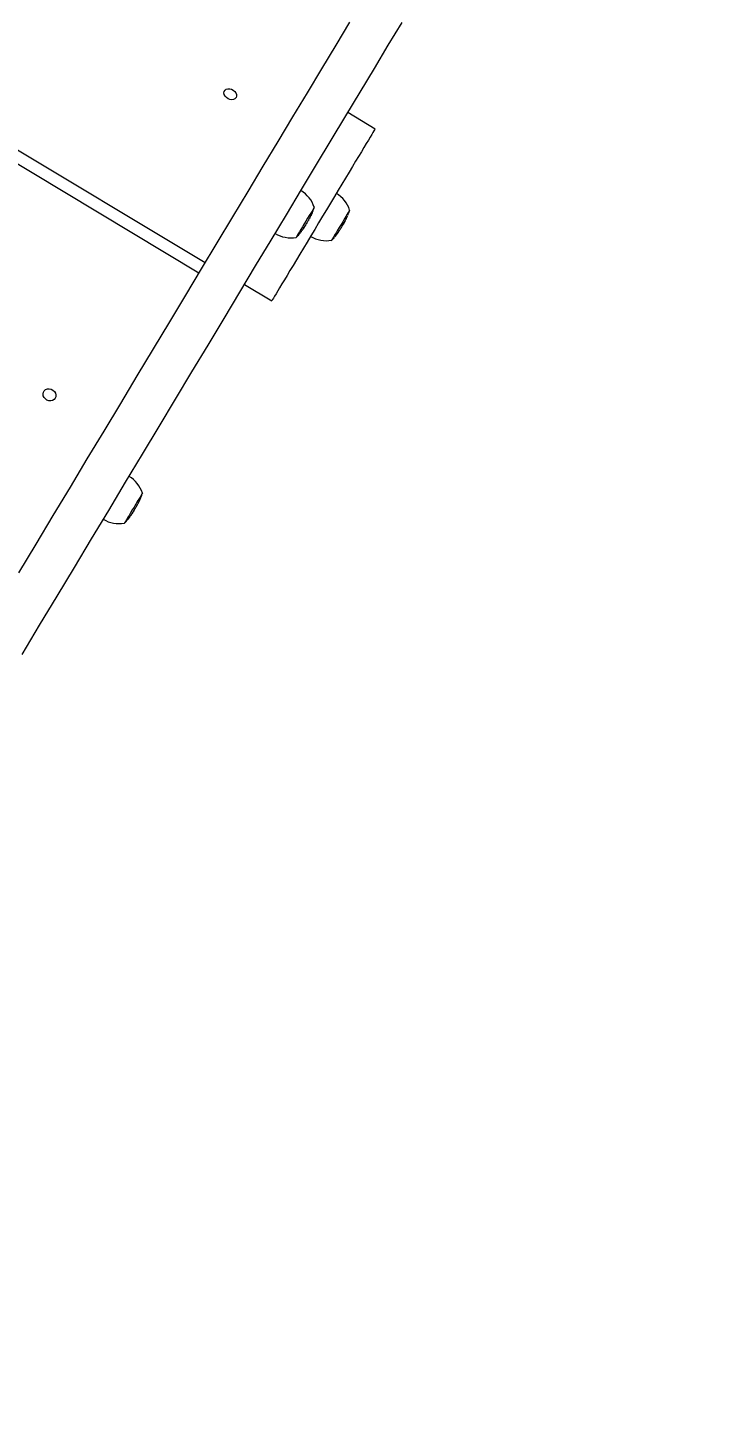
# Model space of a CAD drawing. Header units: millimetres. Extents: x -10374 to 11119, y -8221 to 9433.
# Drawn here: x -2920 to -2510, y 103 to 928 of the extents above; entities that cross this region are included whole.
import ezdxf

# ---------------------------------------------------------------- set-up
doc = ezdxf.new("R2010")
doc.units = ezdxf.units.MM
for name, color, linetype in [('DIKOM_ОБЪЕКТ', 7, 'Continuous'), ('DIKOM_РАЗМЕР_ЗОНА', 7, 'Continuous'), ('DIKOM_РАЗМЕР_ОБЪЕКТА', 7, 'Continuous')]:
    doc.layers.add(name, color=color, linetype=linetype)
doc.styles.add('style1', font='arial.ttf', dxfattribs={"width": 0.8})
doc.dimstyles.new('1-50', dxfattribs={"dimtxt": 300, "dimasz": 200, "dimexe": 100, "dimexo": 0, "dimgap": 100, "dimtad": 0, "dimdec": 0, "dimtxsty": 'style1', "dimcen": 0, "dimclrd": 7, "dimclre": 7, "dimadec": 1, "dimazin": 2, "dimtfac": 1, "dimtdec": 0, "dimtmove": 1, "dimatfit": 3, "dimfxl": 0, "dimlwd": 25, "dimlwe": 18, "dimarcsym": 0})

# ---------------------------------------------------------------- blocks, each defined once
blk = doc.blocks.new('*D16')
at = {"layer": 'Defpoints', "color": 0, "transparency": 16777216}
for p in [(-9045.1, 5161.67), (3694.49, 5161.67), (1813.16, -6719.94)]:
    blk.add_point(p, dxfattribs=at)
at = {"layer": 'DIKOM_РАЗМЕР_ОБЪЕКТА', "color": 7, "lineweight": 18, "transparency": 16777216}
for p, q in [((3694.49, 5161.67), (-9145.1, 5161.67)), ((1813.16, -6719.94), (-9145.1, -6719.94))]:
    blk.add_line(p, q, dxfattribs=at)
at = {"layer": 'DIKOM_РАЗМЕР_ОБЪЕКТА', "color": 7, "lineweight": 25, "transparency": 16777216}
for p, q in [((-9045.1, 4961.67), (-9045.1, -0.45)), ((-9045.1, -6519.94), (-9045.1, -1080.23))]:
    blk.add_line(p, q, dxfattribs=at)
at = {"layer": 'DIKOM_РАЗМЕР_ОБЪЕКТА', "color": 7, "transparency": 16777216}
for points in [[(-9078.43, 4961.67), (-9011.76, 4961.67), (-9045.1, 5161.67)], [(-9078.43, -6519.94), (-9011.76, -6519.94), (-9045.1, -6719.94)]]:
    blk.add_solid(points, dxfattribs=at)
at = {"layer": 'DIKOM_РАЗМЕР_ОБЪЕКТА', "color": 0, "transparency": 16777216, "insert": (-9045.1, -540.34), "char_height": 300, "attachment_point": 5, "rotation": 90, "style": 'style1'}
blk.add_mtext('11900', dxfattribs=at)
blk = doc.blocks.new('*D15')
at = {"layer": 'Defpoints', "color": 0, "transparency": 16777216}
for p in [(-5227.87, 8308.78), (9119.43, -1150.4), (-5227.87, -1991.82)]:
    blk.add_point(p, dxfattribs=at)
at = {"layer": 'DIKOM_РАЗМЕР_ОБЪЕКТА', "color": 7, "lineweight": 18, "transparency": 16777216}
for p, q in [((-5227.87, -1991.82), (-5227.87, 8408.78)), ((9119.43, -1150.4), (9119.43, 8408.78))]:
    blk.add_line(p, q, dxfattribs=at)
at = {"layer": 'DIKOM_РАЗМЕР_ОБЪЕКТА', "color": 7, "lineweight": 25, "transparency": 16777216}
for p, q in [((-5027.87, 8308.78), (187.44, 8308.78)), ((8919.43, 8308.78), (1267.22, 8308.78))]:
    blk.add_line(p, q, dxfattribs=at)
at = {"layer": 'DIKOM_РАЗМЕР_ОБЪЕКТА', "color": 7, "transparency": 16777216}
for points in [[(-5027.87, 8342.11), (-5027.87, 8275.44), (-5227.87, 8308.78)], [(8919.43, 8342.11), (8919.43, 8275.44), (9119.43, 8308.78)]]:
    blk.add_solid(points, dxfattribs=at)
at = {"layer": 'DIKOM_РАЗМЕР_ОБЪЕКТА', "color": 0, "transparency": 16777216, "insert": (727.33, 8308.78), "char_height": 300, "attachment_point": 5, "style": 'style1'}
blk.add_mtext('14350', dxfattribs=at)
blk = doc.blocks.new('*D14')
at = {"layer": 'Defpoints', "color": 0, "transparency": 16777216}
for p in [(-7515.85, 9236.32), (11119.43, -1423.4), (-7515.85, -2401.58)]:
    blk.add_point(p, dxfattribs=at)
at = {"layer": 'DIKOM_РАЗМЕР_ЗОНА', "color": 7, "lineweight": 18, "transparency": 16777216}
for p, q in [((-7515.85, -2401.58), (-7515.85, 9336.32)), ((11119.43, -1423.4), (11119.43, 9336.32))]:
    blk.add_line(p, q, dxfattribs=at)
at = {"layer": 'DIKOM_РАЗМЕР_ЗОНА', "color": 7, "lineweight": 25, "transparency": 16777216}
for p, q in [((-7315.85, 9236.32), (77.56, 9236.32)), ((10919.43, 9236.32), (1157.34, 9236.32))]:
    blk.add_line(p, q, dxfattribs=at)
at = {"layer": 'DIKOM_РАЗМЕР_ЗОНА', "color": 7, "transparency": 16777216}
for points in [[(-7315.85, 9269.65), (-7315.85, 9202.98), (-7515.85, 9236.32)], [(10919.43, 9269.65), (10919.43, 9202.98), (11119.43, 9236.32)]]:
    blk.add_solid(points, dxfattribs=at)
at = {"layer": 'DIKOM_РАЗМЕР_ЗОНА', "color": 0, "transparency": 16777216, "insert": (617.45, 9236.32), "char_height": 300, "attachment_point": 5, "style": 'style1'}
blk.add_mtext('18650', dxfattribs=at)
blk = doc.blocks.new('*D13')
at = {"layer": 'Defpoints', "color": 0, "transparency": 16777216}
for p in [(-10176.97, 7112.81), (3082.33, 7112.81), (2015.48, -8221.4)]:
    blk.add_point(p, dxfattribs=at)
at = {"layer": 'DIKOM_РАЗМЕР_ЗОНА', "color": 7, "lineweight": 18, "transparency": 16777216}
for p, q in [((3082.33, 7112.81), (-10276.97, 7112.81)), ((2015.48, -8221.4), (-10276.97, -8221.4))]:
    blk.add_line(p, q, dxfattribs=at)
at = {"layer": 'DIKOM_РАЗМЕР_ЗОНА', "color": 7, "lineweight": 25, "transparency": 16777216}
for p, q in [((-10176.97, 6912.81), (-10176.97, -14.41)), ((-10176.97, -8021.4), (-10176.97, -1094.19))]:
    blk.add_line(p, q, dxfattribs=at)
at = {"layer": 'DIKOM_РАЗМЕР_ЗОНА', "color": 7, "transparency": 16777216}
for points in [[(-10210.3, 6912.81), (-10143.64, 6912.81), (-10176.97, 7112.81)], [(-10210.3, -8021.4), (-10143.64, -8021.4), (-10176.97, -8221.4)]]:
    blk.add_solid(points, dxfattribs=at)
at = {"layer": 'DIKOM_РАЗМЕР_ЗОНА', "color": 0, "transparency": 16777216, "insert": (-10176.97, -554.3), "char_height": 300, "attachment_point": 5, "rotation": 90, "style": 'style1'}
blk.add_mtext('15300', dxfattribs=at)

msp = doc.modelspace()

# ---------------------------------------------------------------- linework, layer by layer
at = {"layer": 'DIKOM_ОБЪЕКТ', "color": 7, "linetype": 'Continuous', "lineweight": 15}
for p, q in [((-3042.95, 925.13), (-2813.66, 787.35)), ((-2817.47, 781.01), (-3046.76, 918.78)), ((-2711.87, 867.35), (-2728.2, 877.16)), ((-2749.58, 817.03), (-2749.56, 817.02)), ((-2752.92, 810.67), (-2753, 810.54)), ((-2752.69, 811.06), (-2752.57, 811.26)), ((-2752.03, 812.15), (-2751.95, 812.29)), ((-2751.95, 812.29), (-2751.68, 812.75)), ((-2751.65, 812.8), (-2751.68, 812.76)), ((-2750.32, 815.31), (-2750.31, 815.32)), ((-2750.31, 815.32), (-2750.27, 815.39)), ((-2731.25, 809.76), (-2731.52, 809.3)), ((-2729.34, 813.17), (-2729.25, 813.34)), ((-2729.1, 813.63), (-2729.16, 813.52)), ((-2729.09, 813.66), (-2729.1, 813.64)), ((-2729.1, 813.64), (-2729.1, 813.63)), ((-2728.95, 813.96), (-2728.93, 814.02)), ((-2757.25, 804.44), (-2757.3, 804.37)), ((-2757.01, 804.73), (-2756.95, 804.8)), ((-2756.53, 805.35), (-2756.38, 805.52)), ((-2756.1, 805.88), (-2755.84, 806.25)), ((-2755.44, 806.77), (-2755.51, 806.68)), ((-2755.39, 806.85), (-2755.41, 806.8)), ((-2755.25, 807.04), (-2755.18, 807.14)), ((-2735.62, 803.24), (-2735.94, 802.85)), ((-2735.32, 803.81), (-2735.29, 803.79)), ((-2733.95, 805.49), (-2733.98, 805.44)), ((-2732.67, 807.4), (-2732.74, 807.29)), ((-2732.28, 808.05), (-2732.37, 807.89)), ((-2790, 774.3), (-2773.68, 764.49)), ((-2858.61, 635.28), (-2858.42, 635.4)), ((-2858.42, 635.4), (-2858.41, 635.41)), ((-2855.55, 639.88), (-2855.59, 639.8)), ((-2855.28, 640.31), (-2855.22, 640.42)), ((-2854.16, 642.24), (-2854.28, 642.04)), ((-2853.87, 642.78), (-2853.78, 642.94)), ((-2853.58, 643.33), (-2853.65, 643.19)), ((-2859.87, 633.52), (-2859.86, 633.53)), ((-2859.63, 633.86), (-2858.88, 634.92)), ((-2858.99, 634.69), (-2859.62, 633.85)), ((-2858.81, 634.97), (-2858.81, 634.97)), ((-2858.66, 635.08), (-2858.78, 634.98))]:
    msp.add_line(p, q, dxfattribs=at)
at = {"layer": 'DIKOM_ОБЪЕКТ', "color": 7, "linetype": 'Continuous', "lineweight": 15, "flags": 128}
for points in [[(-2727.08, 931.44), (-2735.43, 917.54), (-2743.91, 903.43), (-2752.51, 889.12), (-2761.23, 874.62), (-2770.06, 859.91), (-2779.01, 845.02), (-2788.07, 829.93), (-2797.25, 814.67), (-2806.53, 799.22), (-2815.91, 783.6), (-2825.4, 767.81), (-2834.99, 751.85), (-2844.68, 735.72), (-2854.46, 719.44), (-2864.34, 703.01), (-2874.31, 686.42), (-2884.36, 669.69), (-2894.5, 652.81), (-2904.72, 635.8), (-2915.02, 618.66), (-2925.4, 601.39)], [(-2923.23, 552.57), (-2912.71, 570.09), (-2902.25, 587.48), (-2891.88, 604.75), (-2881.58, 621.9), (-2871.36, 638.91), (-2861.22, 655.78), (-2851.16, 672.51), (-2841.2, 689.1), (-2831.32, 705.54), (-2821.54, 721.82), (-2811.85, 737.94), (-2802.26, 753.9), (-2792.77, 769.69), (-2783.38, 785.32), (-2774.1, 800.76), (-2764.93, 816.03), (-2755.87, 831.11), (-2746.92, 846.01), (-2738.08, 860.71), (-2729.37, 875.22), (-2720.77, 889.53), (-2712.29, 903.63), (-2703.94, 917.53), (-2695.71, 931.22)], [(-2795.11, 886.17), (-2795.73, 885.5), (-2796.59, 885.07), (-2797.62, 884.93), (-2798.74, 885.07), (-2799.84, 885.5), (-2800.82, 886.17), (-2801.6, 887.02), (-2802.11, 887.98), (-2802.31, 888.97), (-2802.17, 889.88), (-2801.7, 890.65), (-2800.96, 891.21), (-2800, 891.5), (-2798.91, 891.5), (-2797.79, 891.21), (-2796.74, 890.66), (-2795.85, 889.89), (-2795.19, 888.97), (-2794.84, 887.99), (-2794.81, 887.03), (-2795.11, 886.17)], [(-2711.87, 867.35), (-2711.92, 867.27), (-2712.14, 866.91), (-2712.53, 866.25), (-2713.11, 865.29), (-2713.86, 864.04), (-2714.78, 862.51), (-2715.86, 860.7), (-2717.11, 858.64), (-2718.5, 856.32), (-2720.03, 853.77), (-2721.7, 850.99), (-2723.49, 848.01), (-2725.4, 844.84), (-2727.41, 841.49), (-2729.5, 838), (-2731.68, 834.38), (-2733.92, 830.66), (-2736.21, 826.84), (-2738.54, 822.96), (-2740.9, 819.04), (-2743.26, 815.1), (-2745.63, 811.17), (-2747.98, 807.26), (-2750.29, 803.41), (-2752.56, 799.62), (-2754.78, 795.94), (-2756.92, 792.37), (-2758.99, 788.94), (-2760.95, 785.67), (-2762.81, 782.57), (-2764.55, 779.67), (-2766.17, 776.98), (-2767.64, 774.53), (-2768.98, 772.31), (-2770.15, 770.35), (-2771.17, 768.66), (-2772.02, 767.25), (-2772.7, 766.12), (-2773.2, 765.28), (-2773.52, 764.74), (-2773.67, 764.5), (-2773.68, 764.49)], [(-2748.12, 820.71), (-2748.12, 820.71), (-2748.22, 820.54), (-2748.51, 820.05), (-2748.98, 819.27), (-2749.61, 818.23), (-2750.38, 816.95), (-2751.25, 815.49), (-2752.22, 813.89), (-2753.23, 812.21), (-2754.25, 810.5)], [(-2726.93, 819), (-2726.93, 818.98), (-2727.08, 818.74), (-2727.41, 818.2), (-2727.91, 817.36), (-2728.57, 816.26), (-2729.36, 814.95), (-2730.26, 813.45), (-2731.23, 811.83), (-2732.25, 810.14), (-2733.27, 808.43), (-2734.27, 806.77), (-2735.21, 805.21), (-2736.05, 803.8), (-2736.78, 802.6), (-2737.36, 801.64), (-2737.77, 800.95), (-2738, 800.57), (-2738.05, 800.48)], [(-2754.25, 810.5), (-2755.26, 808.82), (-2756.21, 807.24), (-2757.08, 805.8), (-2757.83, 804.55), (-2758.44, 803.53), (-2758.89, 802.79), (-2759.16, 802.34), (-2759.24, 802.2)], [(-2753.45, 809.79), (-2753.44, 809.8), (-2753.41, 809.87), (-2753.36, 809.94), (-2753.32, 810.01)], [(-2731.52, 809.3), (-2731.45, 809.42), (-2731.38, 809.53), (-2731.32, 809.64), (-2731.26, 809.75), (-2731.19, 809.85), (-2731.14, 809.94), (-2731.08, 810.03), (-2731.03, 810.12)], [(-2903.34, 706.05), (-2904.02, 705.26), (-2904.95, 704.73), (-2906.03, 704.5), (-2907.19, 704.58), (-2908.3, 704.99), (-2909.28, 705.66), (-2910.04, 706.56), (-2910.5, 707.59), (-2910.64, 708.67), (-2910.43, 709.7), (-2909.9, 710.59), (-2909.09, 711.25), (-2908.07, 711.64), (-2906.94, 711.71), (-2905.79, 711.47), (-2904.73, 710.92), (-2903.86, 710.12), (-2903.24, 709.15), (-2902.93, 708.08), (-2902.97, 707.02), (-2903.34, 706.05)], [(-2851, 649.48), (-2851, 649.48), (-2851.12, 649.28), (-2851.43, 648.77), (-2851.91, 647.97), (-2852.55, 646.91), (-2853.32, 645.62), (-2854.21, 644.15), (-2855.17, 642.54)], [(-2855.17, 642.54), (-2856.19, 640.85), (-2857.21, 639.15), (-2858.22, 637.47), (-2859.16, 635.9), (-2860.02, 634.47), (-2860.76, 633.23), (-2861.36, 632.24), (-2861.8, 631.51), (-2862.06, 631.09), (-2862.13, 630.97)], [(-2855.99, 639.14), (-2855.94, 639.23), (-2855.88, 639.32), (-2855.83, 639.41), (-2855.77, 639.5), (-2855.71, 639.6), (-2855.66, 639.69), (-2855.6, 639.79), (-2855.54, 639.88)]]:
    msp.add_lwpolyline(points, dxfattribs=at)
at = {"layer": 'DIKOM_ОБЪЕКТ', "color": 7, "linetype": 'Continuous', "lineweight": 15}
for centre, radius, start, end in [((-2766, 814.57), 18.68, 18.37884, 58.50907), ((-2744.8, 812.85), 18.68, 18.37884, 58.50907), ((-2787.88, 833.72), 41.84, 334.00989, 336.72075), ((-2787.88, 833.72), 41.84, 337.35335, 341.87962), ((-2766.69, 832.01), 41.84, 338.485, 341.87962), ((-2789.4, 831.2), 41.84, 326.43327, 328.00414), ((-2758.53, 812.75), 5.88, 328.17707, 329.78162), ((-2812.86, 846.25), 69.71, 328.6711, 329.30402), ((-2592.12, 714.48), 187.38, 148.90927, 149.1143), ((-2933.38, 920.51), 211.25, 328.86039, 329.14516), ((-2787.88, 833.72), 41.84, 330.62096, 331.74852), ((-2787.88, 833.72), 41.84, 332.37582, 333.34486), ((-2727.77, 805.56), 5.15, 145.63394, 152.32949), ((-2867.91, 891.21), 159.09, 328.89834, 329.01489), ((-2914.98, 920.39), 214.47, 329.05884, 329.1258), ((-2726.53, 807.78), 5.06, 148.04895, 149.74152), ((-2766.69, 832.01), 41.84, 329, 331.59886), ((-2766.69, 832.01), 41.84, 332.1932, 333.23298), ((-2766.69, 832.01), 41.84, 334.52931, 336.60108), ((-2762.21, 820.87), 18.68, 239.49093, 279.62116), ((-2789.4, 831.2), 41.84, 316.12038, 320.22987), ((-2789.4, 831.2), 41.84, 320.86365, 321.81478), ((-2789.4, 831.2), 41.84, 322.321, 322.77098), ((-2789.4, 831.2), 41.84, 323.37794, 324.26967), ((-2789.4, 831.2), 41.84, 324.89735, 325.84353), ((-2741.02, 819.15), 18.68, 239.49093, 279.62116), ((-2768.21, 829.48), 41.84, 316.12038, 319.94069), ((-2768.21, 829.48), 41.84, 324.01271, 325.51084), ((-2768.21, 829.48), 41.84, 326.15022, 327.29978), ((-2732.16, 807.84), 0.208, 145.53924, 152.14215), ((-2868.88, 643.34), 18.68, 18.37884, 58.50907), ((-2890.76, 662.49), 41.84, 332.52305, 334.32918), ((-2890.76, 662.49), 41.84, 337.78941, 341.87962), ((-2892.28, 659.97), 41.84, 324.73029, 325.8272), ((-2947.79, 693.69), 106.79, 328.82869, 329.08967), ((-2857.38, 639.77), 1.53, 322.36733, 335.70515), ((-2838.13, 630.53), 19.75, 148.17182, 149.89277), ((-2890.76, 662.49), 41.84, 329, 330.07723), ((-2890.76, 662.49), 41.84, 330.72029, 331.87862), ((-2865.09, 649.64), 18.68, 239.49093, 279.62116), ((-2892.28, 659.97), 41.84, 316.12038, 319.44573), ((-2892.28, 659.97), 41.84, 321.33791, 323.48837)]:
    msp.add_arc(centre, radius, start, end, dxfattribs=at)
for points, knots in [([(-2749.92, 816.24), (-2749.84, 816.43), (-2749.66, 816.82), (-2749.5, 817.21), (-2749.41, 817.41)], [0, 0, 0, 0, 0.489391, 1, 1, 1, 1]), ([(-2749.56, 817.02), (-2749.61, 816.9), (-2749.71, 816.66), (-2749.82, 816.43), (-2749.87, 816.32)], [0, 0, 0, 0, 0.509849, 1, 1, 1, 1]), ([(-2749.45, 817.19), (-2749.46, 817.17), (-2749.48, 817.11), (-2749.53, 817.06), (-2749.56, 817.02)], [0, 0, 0, 0, 0.314738, 1, 1, 1, 1]), ([(-2749.41, 817.41), (-2749.37, 817.45), (-2749.31, 817.51), (-2749.28, 817.59), (-2749.27, 817.62)], [0, 0, 0, 0, 0.725041, 1, 1, 1, 1]), ([(-2754.78, 807.71), (-2754.78, 807.71), (-2754.77, 807.71), (-2754.64, 807.92), (-2754.42, 808.25), (-2754.19, 808.62), (-2754.05, 808.84), (-2754, 808.92)], [0, 0, 0, 0, 0.143318, 0.390336, 0.637472, 0.874586, 1, 1, 1, 1]), ([(-2753.97, 808.96), (-2754.06, 808.81), (-2754.22, 808.55), (-2754.4, 808.27), (-2754.52, 808.09), (-2754.56, 808.03), (-2754.55, 808.04), (-2754.55, 808.04)], [0, 0, 0, 0, 0.28689, 0.489476, 0.691989, 0.944692, 1, 1, 1, 1]), ([(-2754, 808.92), (-2753.87, 809.12), (-2753.65, 809.46), (-2753.42, 809.84), (-2753.34, 809.98), (-2753.32, 810.01)], [0, 0, 0, 0, 0.497346, 0.86306, 1, 1, 1, 1]), ([(-2753.4, 809.88), (-2753.42, 809.84), (-2753.49, 809.73), (-2753.65, 809.47), (-2753.82, 809.18), (-2753.93, 809.02), (-2753.97, 808.96)], [0, 0, 0, 0, 0.19995, 0.527057, 0.826605, 1, 1, 1, 1]), ([(-2753, 810.54), (-2752.96, 810.61), (-2752.9, 810.7), (-2752.8, 810.87), (-2752.74, 810.97), (-2752.69, 811.06)], [0, 0, 0, 0, 0.444, 0.500004, 1, 1, 1, 1]), ([(-2751.76, 812.65), (-2751.72, 812.71), (-2751.64, 812.85), (-2751.57, 812.98), (-2751.53, 813.04)], [0, 0, 0, 0, 0.516365, 1, 1, 1, 1]), ([(-2751.68, 812.75), (-2751.69, 812.73), (-2751.72, 812.7), (-2751.74, 812.66), (-2751.76, 812.65)], [0, 0, 0, 0, 0.502069, 1, 1, 1, 1]), ([(-2751.53, 813.04), (-2751.5, 813.09), (-2751.45, 813.14), (-2751.42, 813.2), (-2751.42, 813.2)], [0, 0, 0, 0, 0.917778, 1, 1, 1, 1]), ([(-2751.15, 813.76), (-2751.11, 813.83), (-2751.04, 813.96), (-2750.97, 814.09), (-2750.93, 814.16)], [0, 0, 0, 0, 0.524266, 1, 1, 1, 1]), ([(-2750.96, 814.07), (-2750.99, 814.01), (-2751.03, 813.9), (-2751.11, 813.8), (-2751.15, 813.76)], [0, 0, 0, 0, 0.4999, 1, 1, 1, 1]), ([(-2750.93, 814.16), (-2750.89, 814.2), (-2750.84, 814.25), (-2750.82, 814.32), (-2750.81, 814.33)], [0, 0, 0, 0, 0.858051, 1, 1, 1, 1]), ([(-2750.51, 814.91), (-2750.52, 814.9), (-2750.53, 814.9), (-2750.43, 815.11), (-2750.32, 815.37), (-2750.14, 815.75), (-2750, 816.07), (-2749.92, 816.24)], [0, 0, 0, 0, 0.334305, 0.493553, 0.624406, 0.784847, 1, 1, 1, 1]), ([(-2750.49, 814.96), (-2750.49, 814.96), (-2750.51, 814.92), (-2750.51, 814.91), (-2750.51, 814.91)], [0, 0, 0, 0, 0.029565, 1, 1, 1, 1]), ([(-2749.87, 816.32), (-2749.94, 816.17), (-2750.04, 815.94), (-2750.17, 815.65), (-2750.27, 815.44), (-2750.32, 815.32), (-2750.31, 815.32), (-2750.31, 815.32)], [0, 0, 0, 0, 0.255866, 0.415633, 0.575673, 0.783488, 1, 1, 1, 1]), ([(-2732.67, 807.41), (-2732.34, 807.95), (-2731.97, 808.55), (-2731.61, 809.16), (-2731.57, 809.23)], [0, 0, 0, 0, 0.896931, 1, 1, 1, 1]), ([(-2731.57, 809.23), (-2731.52, 809.32), (-2731.41, 809.49), (-2731.3, 809.67), (-2731.25, 809.76)], [0, 0, 0, 0, 0.500042, 1, 1, 1, 1]), ([(-2731.03, 810.12), (-2730.96, 810.23), (-2730.82, 810.47), (-2730.55, 810.93), (-2730.38, 811.24), (-2730.29, 811.4)], [0, 0, 0, 0, 0.327577, 0.659178, 1, 1, 1, 1]), ([(-2730.33, 811.32), (-2730.41, 811.19), (-2730.55, 810.94), (-2730.74, 810.6), (-2730.87, 810.39), (-2730.91, 810.32), (-2730.91, 810.31)], [0, 0, 0, 0, 0.358508, 0.660877, 0.963571, 1, 1, 1, 1]), ([(-2729.89, 812.11), (-2729.88, 812.11), (-2729.87, 812.13), (-2729.93, 812.04), (-2730.04, 811.84), (-2730.18, 811.57), (-2730.29, 811.39), (-2730.33, 811.32)], [0, 0, 0, 0, 0.103205, 0.346808, 0.590281, 0.841291, 1, 1, 1, 1]), ([(-2730.29, 811.4), (-2730.19, 811.57), (-2730.01, 811.89), (-2729.82, 812.24), (-2729.7, 812.45), (-2729.69, 812.48), (-2729.68, 812.49)], [0, 0, 0, 0, 0.312446, 0.572527, 0.832142, 1, 1, 1, 1]), ([(-2729.25, 813.34), (-2729.2, 813.45), (-2729.1, 813.65), (-2729, 813.86), (-2728.95, 813.96)], [0, 0, 0, 0, 0.512641, 1, 1, 1, 1]), ([(-2728.13, 815.77), (-2728.09, 815.86), (-2728.01, 816.05), (-2727.94, 816.24), (-2727.89, 816.34)], [0, 0, 0, 0, 0.456003, 1, 1, 1, 1]), ([(-2757.3, 804.37), (-2757.24, 804.44), (-2757.15, 804.56), (-2757.05, 804.67), (-2757.01, 804.73)], [0, 0, 0, 0, 0.562872, 1, 1, 1, 1]), ([(-2756.38, 805.52), (-2756.33, 805.58), (-2756.24, 805.7), (-2756.15, 805.82), (-2756.1, 805.88)], [0, 0, 0, 0, 0.501053, 1, 1, 1, 1]), ([(-2756.22, 805.71), (-2756.23, 805.69), (-2756.25, 805.67), (-2756.28, 805.63), (-2756.29, 805.62), (-2756.3, 805.61)], [0, 0, 0, 0, 0.499895, 0.749827, 1, 1, 1, 1]), ([(-2756.08, 805.89), (-2756.11, 805.86), (-2756.14, 805.81), (-2756.19, 805.76), (-2756.21, 805.73), (-2756.22, 805.72)], [0, 0, 0, 0, 0.499676, 0.749886, 1, 1, 1, 1]), ([(-2756.22, 805.72), (-2756.22, 805.72), (-2756.22, 805.72), (-2756.22, 805.71), (-2756.22, 805.71)], [0, 0, 0, 0, 0.530518, 1, 1, 1, 1]), ([(-2755.51, 806.68), (-2755.47, 806.73), (-2755.38, 806.86), (-2755.3, 806.98), (-2755.25, 807.04)], [0, 0, 0, 0, 0.477255, 1, 1, 1, 1]), ([(-2735.94, 802.85), (-2735.86, 802.95), (-2735.7, 803.17), (-2735.59, 803.41), (-2735.54, 803.53)], [0, 0, 0, 0, 0.499863, 1, 1, 1, 1]), ([(-2735.6, 803.27), (-2735.52, 803.37), (-2735.36, 803.56), (-2735.21, 803.76), (-2735.13, 803.86)], [0, 0, 0, 0, 0.510289, 1, 1, 1, 1]), ([(-2735.29, 803.79), (-2735.34, 803.7), (-2735.42, 803.52), (-2735.54, 803.35), (-2735.6, 803.27)], [0, 0, 0, 0, 0.500095, 1, 1, 1, 1]), ([(-2735.54, 803.53), (-2735.41, 803.69), (-2735.16, 804), (-2734.91, 804.31), (-2734.79, 804.46)], [0, 0, 0, 0, 0.512396, 1, 1, 1, 1]), ([(-2734.83, 804.37), (-2734.91, 804.28), (-2735.06, 804.08), (-2735.21, 803.89), (-2735.29, 803.79)], [0, 0, 0, 0, 0.488106, 1, 1, 1, 1]), ([(-2735.13, 803.86), (-2735.04, 803.98), (-2734.88, 804.18), (-2734.67, 804.47), (-2734.5, 804.7), (-2734.34, 804.92), (-2734.27, 805.03), (-2734.24, 805.07), (-2734.24, 805.08)], [0, 0, 0, 0, 0.219781, 0.356796, 0.494279, 0.672754, 0.937378, 1, 1, 1, 1]), ([(-2734.24, 805.08), (-2734.22, 805.12), (-2734.19, 805.17), (-2734.25, 805.11), (-2734.35, 804.99), (-2734.5, 804.8), (-2734.67, 804.58), (-2734.79, 804.43), (-2734.83, 804.37)], [0, 0, 0, 0, 0.278661, 0.44664, 0.583116, 0.720512, 0.89554, 1, 1, 1, 1]), ([(-2734.79, 804.46), (-2734.67, 804.62), (-2734.47, 804.88), (-2734.22, 805.2), (-2734.06, 805.4), (-2733.96, 805.51), (-2733.96, 805.5), (-2733.96, 805.49)], [0, 0, 0, 0, 0.272253, 0.450569, 0.629107, 0.863935, 1, 1, 1, 1]), ([(-2733.98, 805.44), (-2734.03, 805.36), (-2734.11, 805.24), (-2734.34, 804.92), (-2734.49, 804.7), (-2734.59, 804.57), (-2734.62, 804.54)], [0, 0, 0, 0, 0.498368, 0.735711, 0.930939, 1, 1, 1, 1]), ([(-2733.73, 805.79), (-2733.68, 805.86), (-2733.56, 806.03), (-2733.47, 806.22), (-2733.42, 806.34)], [0, 0, 0, 0, 0.369573, 1, 1, 1, 1]), ([(-2733.17, 806.7), (-2733.22, 806.58), (-2733.31, 806.4), (-2733.43, 806.24), (-2733.47, 806.18)], [0, 0, 0, 0, 0.65522, 1, 1, 1, 1]), ([(-2733.42, 806.34), (-2733.38, 806.4), (-2733.29, 806.52), (-2733.21, 806.64), (-2733.17, 806.7)], [0, 0, 0, 0, 0.475862, 1, 1, 1, 1]), ([(-2733, 806.88), (-2732.97, 806.93), (-2732.87, 807.08), (-2732.79, 807.25), (-2732.73, 807.37)], [0, 0, 0, 0, 0.294929, 1, 1, 1, 1]), ([(-2732.73, 807.37), (-2732.69, 807.43), (-2732.61, 807.55), (-2732.53, 807.68), (-2732.49, 807.74)], [0, 0, 0, 0, 0.483162, 1, 1, 1, 1]), ([(-2732.49, 807.74), (-2732.52, 807.68), (-2732.57, 807.57), (-2732.64, 807.46), (-2732.67, 807.41)], [0, 0, 0, 0, 0.498563, 1, 1, 1, 1]), ([(-2853.06, 644.37), (-2853.05, 644.39), (-2852.98, 644.53), (-2852.81, 644.88), (-2852.67, 645.19), (-2852.59, 645.37)], [0, 0, 0, 0, 0.071931, 0.468664, 1, 1, 1, 1]), ([(-2852.59, 645.37), (-2852.51, 645.55), (-2852.34, 645.93), (-2852.19, 646.31), (-2852.1, 646.5)], [0, 0, 0, 0, 0.489444, 1, 1, 1, 1]), ([(-2858.88, 634.92), (-2858.84, 634.98), (-2858.75, 635.1), (-2858.65, 635.22), (-2858.61, 635.28)], [0, 0, 0, 0, 0.502341, 1, 1, 1, 1]), ([(-2858.41, 635.41), (-2858.34, 635.51), (-2858.2, 635.71), (-2858.09, 635.94), (-2858.03, 636.05)], [0, 0, 0, 0, 0.500089, 1, 1, 1, 1]), ([(-2857.78, 636.41), (-2857.84, 636.28), (-2857.95, 636.07), (-2858.08, 635.88), (-2858.13, 635.81)], [0, 0, 0, 0, 0.629987, 1, 1, 1, 1]), ([(-2858.03, 636.05), (-2857.99, 636.11), (-2857.91, 636.23), (-2857.82, 636.35), (-2857.78, 636.41)], [0, 0, 0, 0, 0.476896, 1, 1, 1, 1]), ([(-2857.67, 636.47), (-2857.68, 636.45), (-2857.71, 636.4), (-2857.68, 636.46), (-2857.66, 636.49)], [0, 0, 0, 0, 0.362084, 1, 1, 1, 1]), ([(-2857.66, 636.49), (-2857.61, 636.57), (-2857.53, 636.71), (-2857.26, 637.13), (-2856.99, 637.56), (-2856.74, 637.95), (-2856.6, 638.17), (-2856.55, 638.25)], [0, 0, 0, 0, 0.303355, 0.504303, 0.705239, 0.89813, 1, 1, 1, 1]), ([(-2857.41, 636.86), (-2857.44, 636.82), (-2857.47, 636.76), (-2857.43, 636.82), (-2857.42, 636.83)], [0, 0, 0, 0, 0.837047, 1, 1, 1, 1]), ([(-2856.59, 638.16), (-2856.69, 638.01), (-2856.85, 637.75), (-2857.07, 637.4), (-2857.24, 637.13), (-2857.35, 636.95), (-2857.39, 636.89), (-2857.41, 636.86)], [0, 0, 0, 0, 0.256099, 0.437109, 0.6178, 0.84353, 1, 1, 1, 1]), ([(-2856.12, 638.92), (-2856.14, 638.89), (-2856.17, 638.84), (-2856.3, 638.62), (-2856.45, 638.38), (-2856.56, 638.22), (-2856.59, 638.16)], [0, 0, 0, 0, 0.289534, 0.580136, 0.845962, 1, 1, 1, 1]), ([(-2856.55, 638.25), (-2856.43, 638.43), (-2856.23, 638.75), (-2856.04, 639.05), (-2856, 639.13), (-2855.98, 639.15)], [0, 0, 0, 0, 0.493784, 0.857125, 1, 1, 1, 1]), ([(-2855.59, 639.8), (-2855.54, 639.88), (-2855.49, 639.96), (-2855.39, 640.13), (-2855.33, 640.23), (-2855.28, 640.31)], [0, 0, 0, 0, 0.443891, 0.500376, 1, 1, 1, 1]), ([(-2854.52, 641.59), (-2854.5, 641.64), (-2854.45, 641.72), (-2854.4, 641.82), (-2854.38, 641.86)], [0, 0, 0, 0, 0.5021, 1, 1, 1, 1]), ([(-2854.38, 641.86), (-2854.34, 641.93), (-2854.27, 642.05), (-2854.19, 642.18), (-2854.16, 642.24)], [0, 0, 0, 0, 0.516045, 1, 1, 1, 1]), ([(-2853.78, 642.94), (-2853.75, 643.01), (-2853.68, 643.14), (-2853.61, 643.27), (-2853.58, 643.33)], [0, 0, 0, 0, 0.524006, 1, 1, 1, 1]), ([(-2860.24, 633.07), (-2860.15, 633.18), (-2859.97, 633.42), (-2859.85, 633.68), (-2859.78, 633.81)], [0, 0, 0, 0, 0.500165, 1, 1, 1, 1]), ([(-2859.85, 633.54), (-2859.91, 633.47), (-2860.04, 633.31), (-2860.17, 633.15), (-2860.24, 633.07)], [0, 0, 0, 0, 0.456518, 1, 1, 1, 1]), ([(-2859.5, 634.16), (-2859.55, 634.05), (-2859.65, 633.82), (-2859.8, 633.62), (-2859.87, 633.52)], [0, 0, 0, 0, 0.50016, 1, 1, 1, 1]), ([(-2859.78, 633.81), (-2859.73, 633.88), (-2859.63, 633.99), (-2859.54, 634.11), (-2859.5, 634.16)], [0, 0, 0, 0, 0.563766, 1, 1, 1, 1]), ([(-2858.82, 634.96), (-2858.85, 634.92), (-2858.89, 634.85), (-2858.95, 634.76), (-2858.98, 634.71), (-2858.99, 634.69)], [0, 0, 0, 0, 0.499748, 0.749993, 1, 1, 1, 1]), ([(-2858.81, 634.97), (-2858.81, 634.97), (-2858.82, 634.96), (-2858.82, 634.96), (-2858.82, 634.96)], [0, 0, 0, 0, 0.5214, 1, 1, 1, 1]), ([(-2858.78, 634.98), (-2858.78, 634.97), (-2858.79, 634.97), (-2858.8, 634.97), (-2858.81, 634.97)], [0, 0, 0, 0, 0.666564, 1, 1, 1, 1])]:
    msp.add_open_spline(points, degree=3, knots=knots, dxfattribs=at)

# ---------------------------------------------------------------- dimensions: what is measured, and where the dimension line sits
at = {"layer": 'DIKOM_РАЗМЕР_ЗОНА'}
for base, p1, p2, angle, text, picture, middle in [((-7515.85, 9236.32), (11119.43, -1423.4), (-7515.85, -2401.58), 180, '18650', '*D14', (617.45, 9236.32)), ((-10176.97, 7112.81), (2015.48, -8221.4), (3082.33, 7112.81), 270, '15300', '*D13', (-10176.97, -554.3))]:
    dim = msp.add_linear_dim(base=base, p1=p1, p2=p2, angle=angle, text=text, dimstyle='1-50', override={"dimscale": 1, "dimtix": 0, "dimtofl": 1, "dimtmove": 1, "dimatfit": 3}, dxfattribs=at)
    dim.commit()
    dim.dimension.update_dxf_attribs({"geometry": picture, "text_midpoint": middle, "dimtype": 160})
at = {"layer": 'DIKOM_РАЗМЕР_ОБЪЕКТА'}
for base, p1, p2, angle, text, picture, middle in [((-5227.87, 8308.78), (9119.43, -1150.4), (-5227.87, -1991.82), 180, '14350', '*D15', (727.33, 8308.78)), ((-9045.1, 5161.67), (1813.16, -6719.94), (3694.49, 5161.67), 270, '11900', '*D16', (-9045.1, -540.34))]:
    dim = msp.add_linear_dim(base=base, p1=p1, p2=p2, angle=angle, text=text, dimstyle='1-50', override={"dimscale": 1, "dimtix": 0, "dimtofl": 1, "dimtmove": 1, "dimatfit": 3}, dxfattribs=at)
    dim.commit()
    dim.dimension.update_dxf_attribs({"geometry": picture, "text_midpoint": middle, "dimtype": 160})

doc.saveas('drawing.dxf')
